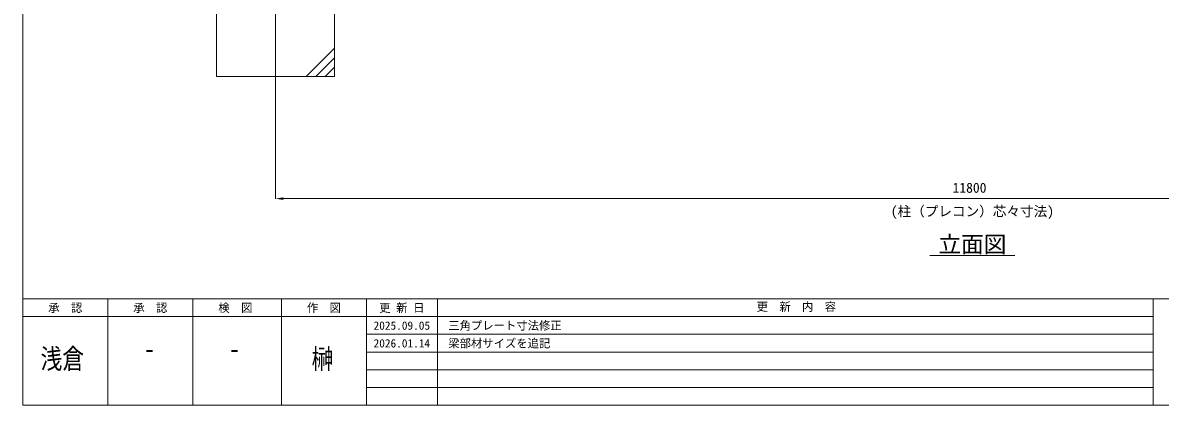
# Model space of a CAD drawing. Units: millimetres, scale not verified. Extents: x -20976 to 3174, y -17325 to 17325.
# Drawn here: x -20976 to -11346, y -17325 to -14089 of the extents above; entities that cross this region are included whole.
import ezdxf
from ezdxf.enums import TextEntityAlignment as Align

# ---------------------------------------------------------------- set-up
doc = ezdxf.new("R2010")
doc.units = ezdxf.units.MM
doc.header["$LTSCALE"] = 90
doc.linetypes.add('CHAIN2', pattern=[12, 9, -1, 1, -1])
for name, color, linetype, lineweight in [('0-9_基礎工事用PCA大', 7, 'Continuous', 18), ('0-A_図面枠', 7, 'Continuous', 18), ('0-B_寸法', 3, 'Continuous', 18), ('1-4_通芯', 1, 'CHAIN2', 18), ('1-9_文字', 7, 'Continuous', 18)]:
    doc.layers.add(name, color=color, linetype=linetype, lineweight=lineweight)
doc.styles.add('ＭＳ ゴシック', font='')
doc.styles.get('ＭＳ ゴシック').set_extended_font_data('MS Gothic')

msp = doc.modelspace()

# ---------------------------------------------------------------- linework, layer by layer
at = {"layer": '0-9_基礎工事用PCA大'}
for p, q in [((-18336.24, -14305), (-18576.24, -14545)), ((-18336.24, -14385), (-18496.24, -14545)), ((-18336.24, -14465), (-18416.24, -14545))]:
    msp.add_line(p, q, dxfattribs=at)
msp.add_lwpolyline([(-19336.24, -14545), (-18336.24, -14545), (-18336.24, -13545), (-19336.24, -13545)], close=True, dxfattribs=at)
at = {"layer": '0-A_図面枠'}
for p, q in [((-20976.24, -16425), (3173.76, -16425)), ((-20256.24, -16425), (-20256.24, -17325)), ((-19536.24, -16425), (-19536.24, -17325)), ((-18786.24, -16425), (-18786.24, -17325)), ((-18066.24, -16425), (-18066.24, -17325)), ((-17466.24, -16425), (-17466.24, -17325)), ((-11406.24, -16425), (-11406.24, -17325)), ((-20976.24, -16575), (-11406.24, -16575)), ((-18066.24, -16725), (-11406.24, -16725)), ((-18066.24, -16875), (-11406.24, -16875)), ((-18066.24, -17025), (-11406.24, -17025)), ((-18066.24, -17175), (-11406.24, -17175))]:
    msp.add_line(p, q, dxfattribs=at)
msp.add_lwpolyline([(-20976.24, -675), (3173.76, -675), (3173.76, -17325), (-20976.24, -17325)], close=True, dxfattribs=at)
at = {"layer": '0-B_寸法'}
for p, q in [((-18836.24, -14546), (-18836.24, -15578.15)), ((-7102.24, -15577.15), (-18770.24, -15577.15))]:
    msp.add_line(p, q, dxfattribs=at)
at = {"layer": '0-B_寸法', "color": 91}
msp.add_solid([(-18770.24, -15566.15), (-18836.24, -15577.15), (-18770.24, -15588.15)], dxfattribs=at)
at = {"layer": '1-4_通芯'}
msp.add_line((-18836.24, -14545), (-18836.24, -12633), dxfattribs=at)
at = {"layer": '1-9_文字'}
msp.add_line((-13296.24, -16057.15), (-12576.24, -16057.15), dxfattribs=at)

# ---------------------------------------------------------------- texts
at = {"layer": '0-A_図面枠', "style": 'ＭＳ ゴシック'}
for s, p in [('承\u3000認', (-20760.24, -16557.6)), ('承\u3000認', (-20040.24, -16557.6)), ('検\u3000図', (-19320.24, -16557.6)), ('作\u3000図', (-18570.24, -16557.6)), ('更 新 日', (-17958.24, -16557.6)), ('更\u3000新\u3000内\u3000容', (-14763.09, -16548.38)), ('2025.09.05', (-18006.24, -16707.6)), ('三角プレート寸法修正 ', (-17373.6, -16707.6)), ('梁部材サイズを追記', (-17373.6, -16857.6)), ('2026.01.14', (-18006.24, -16857.6))]:
    msp.add_text(s, height=70.38, dxfattribs=at).set_placement(p, align=Align.BOTTOM_LEFT)
at = {"layer": '0-A_図面枠', "style": 'ＭＳ ゴシック', "width": 0.8}
for s, p in [('浅倉', (-20825.69, -17066.62)), ('榊', (-18530.96, -17068.66)), ('-', (-19948.61, -16981.22)), ('-', (-19228.61, -16981.22))]:
    msp.add_text(s, height=168.9, dxfattribs=at).set_placement(p, align=Align.BOTTOM_LEFT)
at = {"layer": '0-B_寸法', "style": 'ＭＳ ゴシック'}
for s, p in [('11800', (-13104.48, -15552.67)), ('(柱（プレコン）芯々寸法)', (-13627.44, -15751.87))]:
    msp.add_text(s, height=84.46, dxfattribs=at).set_placement(p, align=Align.BOTTOM_LEFT)
at = {"layer": '1-9_文字', "style": 'ＭＳ ゴシック'}
msp.add_text('立面図', height=140.8, dxfattribs=at).set_placement((-13224.24, -16076.35), align=Align.BOTTOM_LEFT)

doc.saveas('drawing.dxf')
